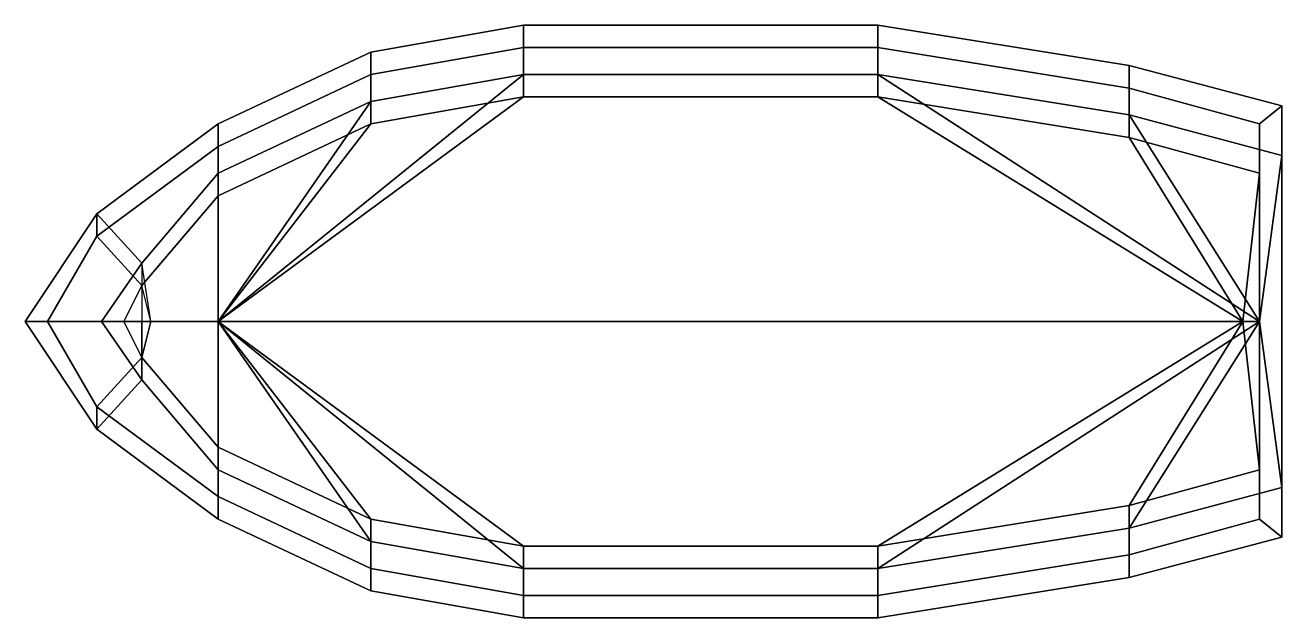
# Model space of a CAD drawing. Extents: x -1.9 to 1.9, y 5.9 to 16.3.
# Drawn here: x -1.5 to 1.3, y 14.97 to 16.29 of the extents above.
import ezdxf

# ---------------------------------------------------------------- set-up
doc = ezdxf.new("R2010")
doc.units = 0
doc.layers.add('BOAT', color=1, linetype='CONTINUOUS')

msp = doc.modelspace()

# ---------------------------------------------------------------- linework, layer by layer
at = {"layer": 'BOAT'}
for points in [[(-0.39, 16.18, 1.79), (-0.73, 16.12, 1.79), (-0.73, 16.23, 2.29), (-0.39, 16.29, 2.29)], [(-0.73, 16.23, 2.29), (-0.73, 16.18, 2.29), (-0.39, 16.24, 2.29), (-0.39, 16.29, 2.29)], [(0.4, 16.18, 1.79), (-0.39, 16.18, 1.79), (-0.39, 16.29, 2.29), (0.4, 16.29, 2.29)], [(-0.39, 16.29, 2.29), (-0.39, 16.24, 2.29), (0.4, 16.24, 2.29), (0.4, 16.29, 2.29)], [(0.96, 16.09, 1.79), (0.4, 16.18, 1.79), (0.4, 16.29, 2.29), (0.96, 16.2, 2.29)], [(0.4, 16.29, 2.29), (0.4, 16.24, 2.29), (0.96, 16.15, 2.29), (0.96, 16.2, 2.29)], [(-0.39, 16.24, 2.29), (-0.73, 16.18, 2.29), (-0.73, 16.07, 1.79), (-0.39, 16.13, 1.79)], [(0.4, 16.24, 2.29), (-0.39, 16.24, 2.29), (-0.39, 16.13, 1.79), (0.4, 16.13, 1.79)], [(0.96, 16.15, 2.29), (0.4, 16.24, 2.29), (0.4, 16.13, 1.79), (0.96, 16.04, 1.79)], [(-0.73, 16.12, 1.79), (-1.07, 15.96, 1.79), (-1.07, 16.07, 2.29), (-0.73, 16.23, 2.29)], [(-1.07, 16.07, 2.29), (-1.07, 16.02, 2.29), (-0.73, 16.18, 2.29), (-0.73, 16.23, 2.29)], [(1.3, 16, 1.79), (0.96, 16.09, 1.79), (0.96, 16.2, 2.29), (1.3, 16.11, 2.29)], [(0.96, 16.2, 2.29), (0.96, 16.15, 2.29), (1.25, 16.07, 2.29), (1.3, 16.11, 2.29)], [(-0.73, 16.18, 2.29), (-1.07, 16.02, 2.29), (-1.07, 15.91, 1.79), (-0.73, 16.07, 1.79)], [(-1.07, 15.63, 1.6), (-1.07, 15.63, 1.6), (-0.73, 16.12, 1.79), (-0.39, 16.18, 1.79)], [(1.25, 15.63, 1.6), (-1.07, 15.63, 1.6), (-0.39, 16.18, 1.79), (0.4, 16.18, 1.79)], [(1.25, 15.63, 1.6), (1.25, 15.63, 1.6), (0.4, 16.18, 1.79), (0.96, 16.09, 1.79)], [(-0.39, 16.13, 1.79), (-0.73, 16.07, 1.79), (-1.07, 15.63, 1.65)], [(0.4, 16.13, 1.79), (-0.39, 16.13, 1.79), (-1.07, 15.63, 1.65), (1.2132, 15.63, 1.65)], [(0.96, 16.04, 1.79), (0.4, 16.13, 1.79), (1.2132, 15.63, 1.65)], [(1.25, 16.07, 2.29), (0.96, 16.15, 2.29), (0.96, 16.04, 1.79), (1.25, 15.96, 1.79)], [(-1.07, 15.63, 1.6), (-1.07, 15.63, 1.6), (-1.07, 15.96, 1.79), (-0.73, 16.12, 1.79)], [(1.3, 16.11, 2.29), (1.25, 16.07, 2.29), (1.25, 15.19, 2.29), (1.3, 15.15, 2.29)], [(1.3, 15.26, 1.79), (1.3, 16, 1.79), (1.3, 16.11, 2.29), (1.3, 15.15, 2.29)], [(1.25, 15.63, 1.6), (1.25, 15.63, 1.6), (0.96, 16.09, 1.79), (1.3, 16, 1.79)], [(-1.07, 15.96, 1.79), (-1.24, 15.76, 1.79), (-1.34, 15.87, 2.29), (-1.07, 16.07, 2.29)], [(-1.34, 15.87, 2.29), (-1.34, 15.82, 2.29), (-1.07, 16.02, 2.29), (-1.07, 16.07, 2.29)], [(-0.73, 16.07, 1.79), (-1.07, 15.91, 1.79), (-1.07, 15.63, 1.65)], [(1.25, 15.19, 2.29), (1.25, 16.07, 2.29), (1.25, 15.96, 1.79), (1.25, 15.3, 1.79)], [(-1.07, 16.02, 2.29), (-1.34, 15.82, 2.29), (-1.24, 15.71, 1.79), (-1.07, 15.91, 1.79)], [(1.25, 15.96, 1.79), (0.96, 16.04, 1.79), (1.2132, 15.63, 1.65)], [(1.25, 15.63, 1.6), (1.25, 15.63, 1.6), (1.3, 16, 1.79), (1.3, 15.26, 1.79)], [(-1.07, 15.63, 1.65), (-1.22, 15.63, 1.7), (-1.24, 15.76, 1.79), (-1.07, 15.96, 1.79)], [(1.25, 15.3, 1.79), (1.25, 15.96, 1.79), (1.2132, 15.63, 1.65)], [(-1.07, 15.91, 1.79), (-1.24, 15.71, 1.79), (-1.24, 15.63, 1.65), (-1.07, 15.63, 1.6)], [(-1.24, 15.76, 1.79), (-1.33, 15.63, 1.79), (-1.5, 15.63, 2.29), (-1.34, 15.87, 2.29)], [(-1.5, 15.63, 2.29), (-1.45, 15.63, 2.29), (-1.34, 15.82, 2.29), (-1.34, 15.87, 2.29)], [(-1.34, 15.82, 2.29), (-1.45, 15.63, 2.29), (-1.28, 15.63, 1.79), (-1.24, 15.71, 1.79)], [(-1.24, 15.63, 1.65), (-1.24, 15.63, 1.65), (-1.33, 15.63, 1.79), (-1.24, 15.76, 1.79)], [(-1.24, 15.71, 1.79), (-1.28, 15.63, 1.79), (-1.22, 15.63, 1.7)], [(-1.34, 15.44, 2.29), (-1.45, 15.63, 2.29), (-1.5, 15.63, 2.29), (-1.34, 15.39, 2.29)], [(-1.34, 15.39, 2.29), (-1.5, 15.63, 2.29), (-1.33, 15.63, 1.79), (-1.24, 15.5, 1.79)], [(-1.24, 15.55, 1.79), (-1.28, 15.63, 1.79), (-1.45, 15.63, 2.29), (-1.34, 15.44, 2.29)], [(-1.24, 15.5, 1.79), (-1.33, 15.63, 1.79), (-1.24, 15.63, 1.65)], [(-1.22, 15.63, 1.7), (-1.22, 15.63, 1.7), (-1.28, 15.63, 1.79), (-1.24, 15.55, 1.79)], [(-1.07, 15.63, 1.65), (-1.22, 15.63, 1.7), (-1.24, 15.55, 1.79), (-1.07, 15.35, 1.79)], [(-1.07, 15.3, 1.79), (-1.24, 15.5, 1.79), (-1.24, 15.63, 1.65), (-1.07, 15.63, 1.6)], [(1.2132, 15.63, 1.65), (-1.07, 15.63, 1.65), (-0.39, 15.13, 1.79), (0.4, 15.13, 1.79)], [(0.4, 15.08, 1.79), (-0.39, 15.08, 1.79), (-1.07, 15.63, 1.6), (1.25, 15.63, 1.6)], [(-1.07, 15.63, 1.65), (-1.07, 15.63, 1.65), (-0.73, 15.19, 1.79), (-0.39, 15.13, 1.79)], [(-0.39, 15.08, 1.79), (-0.73, 15.14, 1.79), (-1.07, 15.63, 1.6)], [(-1.07, 15.63, 1.65), (-1.07, 15.63, 1.65), (-1.07, 15.35, 1.79), (-0.73, 15.19, 1.79)], [(-0.73, 15.14, 1.79), (-1.07, 15.3, 1.79), (-1.07, 15.63, 1.6)], [(1.2132, 15.63, 1.65), (1.2132, 15.63, 1.65), (0.4, 15.13, 1.79), (0.96, 15.22, 1.79)], [(0.96, 15.17, 1.79), (0.4, 15.08, 1.79), (1.25, 15.63, 1.6)], [(1.2132, 15.63, 1.65), (1.2132, 15.63, 1.65), (0.96, 15.22, 1.79), (1.25, 15.3, 1.79)], [(1.3, 15.26, 1.79), (0.96, 15.17, 1.79), (1.25, 15.63, 1.6)], [(-1.07, 15.35, 1.79), (-1.24, 15.55, 1.79), (-1.34, 15.44, 2.29), (-1.07, 15.24, 2.29)], [(-1.07, 15.19, 2.29), (-1.34, 15.39, 2.29), (-1.24, 15.5, 1.79), (-1.07, 15.3, 1.79)], [(-1.07, 15.24, 2.29), (-1.34, 15.44, 2.29), (-1.34, 15.39, 2.29), (-1.07, 15.19, 2.29)], [(-0.73, 15.19, 1.79), (-1.07, 15.35, 1.79), (-1.07, 15.24, 2.29), (-0.73, 15.08, 2.29)], [(-0.73, 15.03, 2.29), (-1.07, 15.19, 2.29), (-1.07, 15.3, 1.79), (-0.73, 15.14, 1.79)], [(1.25, 15.3, 1.79), (0.96, 15.22, 1.79), (0.96, 15.11, 2.29), (1.25, 15.19, 2.29)], [(-0.73, 15.08, 2.29), (-1.07, 15.24, 2.29), (-1.07, 15.19, 2.29), (-0.73, 15.03, 2.29)], [(1.3, 15.15, 2.29), (0.96, 15.06, 2.29), (0.96, 15.17, 1.79), (1.3, 15.26, 1.79)], [(0.96, 15.22, 1.79), (0.4, 15.13, 1.79), (0.4, 15.02, 2.29), (0.96, 15.11, 2.29)], [(-0.39, 15.13, 1.79), (-0.73, 15.19, 1.79), (-0.73, 15.08, 2.29), (-0.39, 15.02, 2.29)], [(1.25, 15.19, 2.29), (0.96, 15.11, 2.29), (0.96, 15.06, 2.29), (1.3, 15.15, 2.29)], [(0.96, 15.06, 2.29), (0.4, 14.97, 2.29), (0.4, 15.08, 1.79), (0.96, 15.17, 1.79)], [(-0.39, 14.97, 2.29), (-0.73, 15.03, 2.29), (-0.73, 15.14, 1.79), (-0.39, 15.08, 1.79)], [(0.4, 15.13, 1.79), (-0.39, 15.13, 1.79), (-0.39, 15.02, 2.29), (0.4, 15.02, 2.29)], [(0.96, 15.11, 2.29), (0.4, 15.02, 2.29), (0.4, 14.97, 2.29), (0.96, 15.06, 2.29)], [(-0.39, 15.02, 2.29), (-0.73, 15.08, 2.29), (-0.73, 15.03, 2.29), (-0.39, 14.97, 2.29)], [(0.4, 14.97, 2.29), (-0.39, 14.97, 2.29), (-0.39, 15.08, 1.79), (0.4, 15.08, 1.79)], [(0.4, 15.02, 2.29), (-0.39, 15.02, 2.29), (-0.39, 14.97, 2.29), (0.4, 14.97, 2.29)]]:
    msp.add_3dface(points, dxfattribs=at)

doc.saveas('drawing.dxf')
